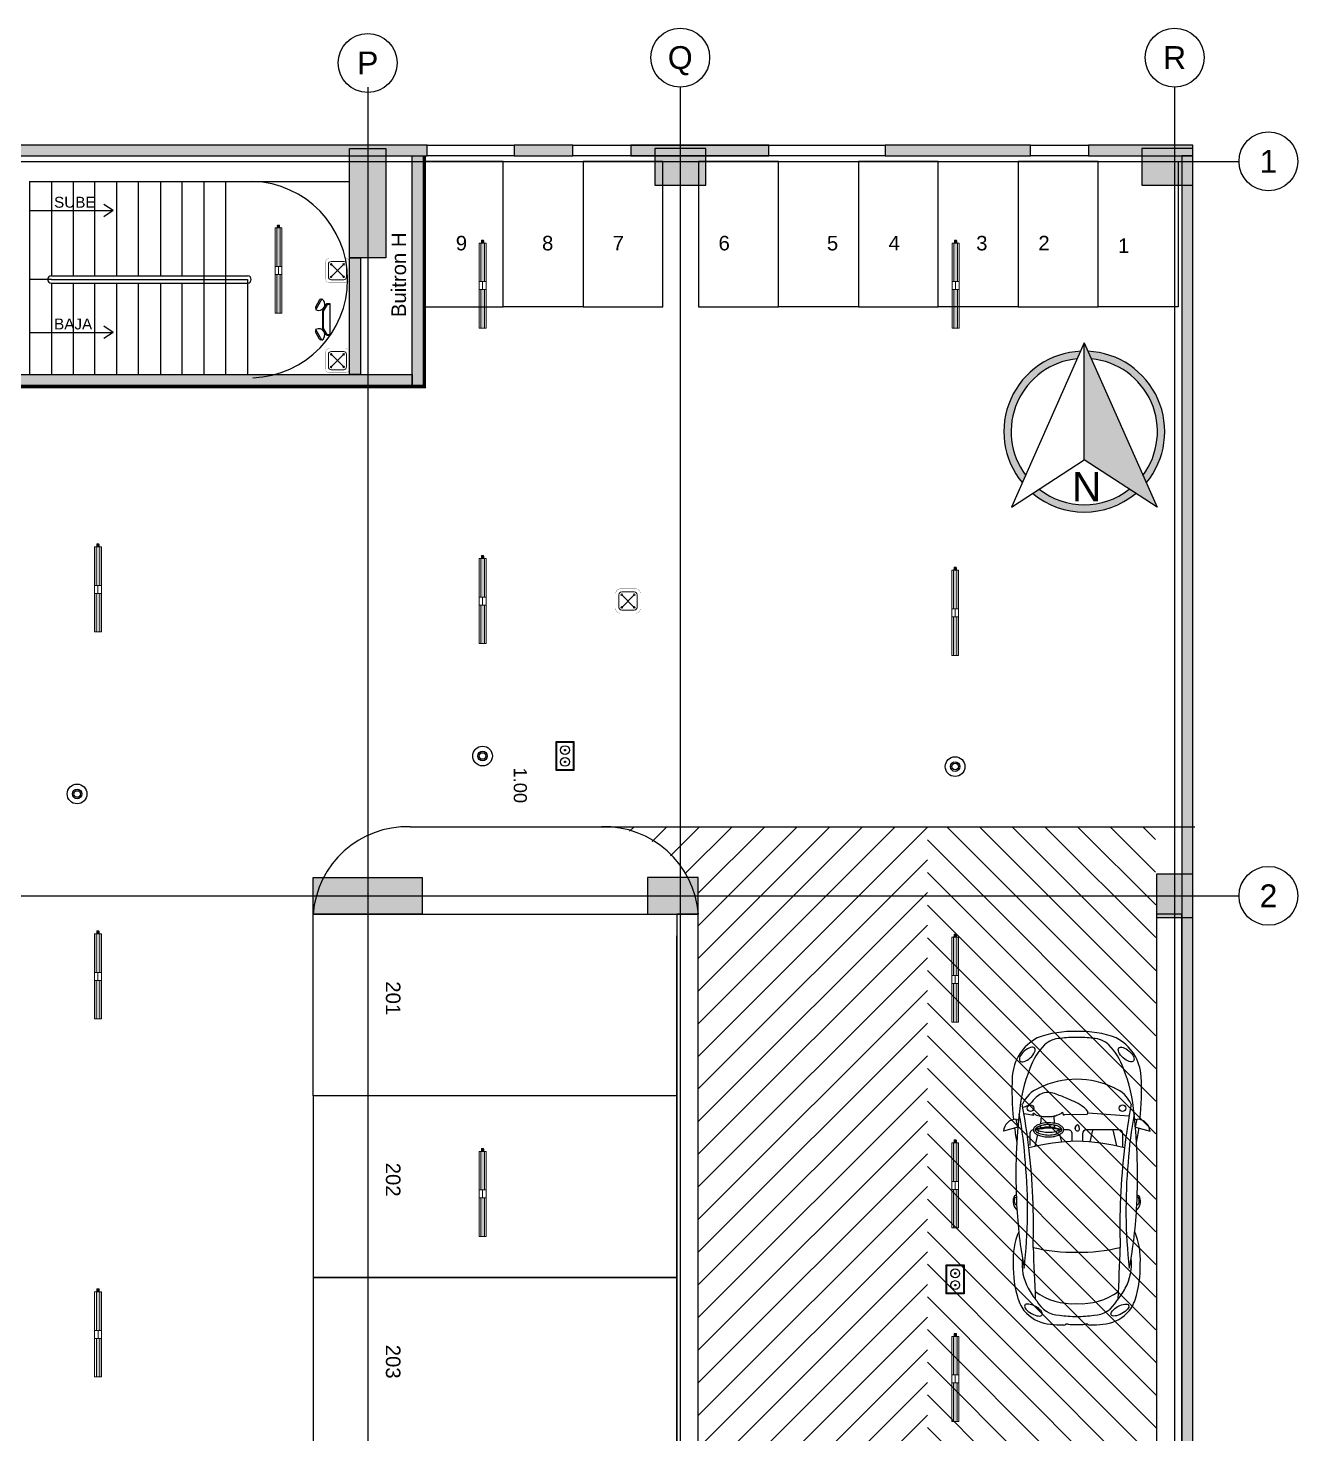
# Model space of a CAD drawing. Header units: metres. Extents: x 86 to 375, y -25 to 177.
# Drawn here: x 162.56 to 180.03, y 70.41 to 89.74 of the extents above; entities that cross this region are included whole.
import ezdxf
from ezdxf.enums import TextEntityAlignment as Align

# ---------------------------------------------------------------- set-up
doc = ezdxf.new("R2010")
doc.units = ezdxf.units.M
doc.linetypes.add('LÍNEAS_OCULTASX2', pattern=[0.75, 0.5, -0.25])
for name, color, linetype in [('-CN-GYD-ILUMINACION-EM', 1, 'Continuous'), ('-CN-GYD-TEXTOS', 7, 'Continuous'), ('@F1', 251, 'Continuous'), ('A_CIRCULO DE EJES', 252, 'Continuous'), ('AREA PARQUEO', 253, 'Continuous'), ('DIM', 250, 'Continuous'), ('GG_EMERGENCIA 03', 1, 'Continuous'), ('GG_PISO 2', 8, 'Continuous'), ('GG_PISO 3', 8, 'Continuous'), ('LUMINARIA DE EMERGENCIA', 5, 'Continuous'), ('NORTE', 7, 'Continuous'), ('suiches', 3, 'Continuous')]:
    doc.layers.add(name, color=color, linetype=linetype)
for name, color, linetype, lineweight in [('-CN-GYD-ILUMINACIÓN', 3, 'Continuous', 20), ('-CN-GYD-TUBERÍA TOMACORRIENTE PVC', 86, 'Continuous', 18), ('Piso', 253, 'Continuous', 30), ('Textos 1', 7, 'Continuous', 25)]:
    doc.layers.add(name, color=color, linetype=linetype, lineweight=lineweight)
doc.layers.add('-CN-GYD-VENTANA GRAFICA', color=7, linetype='Continuous', lineweight=5, true_color=0xa953a0)
doc.styles.add('A_TEXT1', font='arial.ttf')
doc.styles.add('GYD', font='arial.ttf', dxfattribs={"height": 2.5})
doc.styles.get("Standard").update_dxf_attribs({"font": 'arial.ttf'})
pattern_1 = [(270, (73.633, -1.35), (10.40324, -6.00631), [1.50158, -10.51105]), (360, (73.6335, -2.101), (10.40324, 6.00631), [0.75079, -20.05569]), (360, (73.6335, -2.289), (10.40324, 6.00631), [0.60063, -20.20584]), (360, (73.6335, -1.9134), (10.40324, 6.00631), [0.60063, -20.20584]), (330, (73.633, -2.477), (10.40324, 6.00631), [0.4805, -11.53212]), (30, (73.633, -1.726), (4e-09, 12.01262), [0.4805, -11.53212])]
pattern_2 = [(135, (0.0614115, 0.1), (-0.00112253, -0.00112253), [])]

# ---------------------------------------------------------------- blocks, each defined once
blk = doc.blocks.new('GG_HERMETICA')
h = blk.add_hatch()
h.set_pattern_fill('SWAMP', color=252, scale=0.472938, angle=270)
h.set_pattern_definition(pattern_1)
h.paths.add_polyline_path([(-20, -30), (-20, 17), (-550, 17), (-550, -30)])
h = blk.add_hatch()
h.set_pattern_fill('SWAMP', color=252, scale=0.472938, angle=270)
h.set_pattern_definition(pattern_1)
h.paths.add_polyline_path([(620, -30), (620, 17), (90, 17), (90, -30)])
at = {"layer": '-CN-GYD-ILUMINACIÓN', "color": 1, "extrusion": (0, 0, -1)}
for p, q in [((-550, -53), (-550, 40)), ((-550, 40), (-525, 40)), ((-525, 40), (-20, 40)), ((90, 40), (620, 40)), ((620, 40), (620, -53)), ((-20, -53), (-550, -53)), ((594, -53), (90, -53)), ((620, -53), (594, -53))]:
    blk.add_line(p, q, dxfattribs=at)
at = {"layer": '-CN-GYD-ILUMINACIÓN', "color": 1}
for p, q in [((90, 40), (-20, 40)), ((-20, 40), (-20, -53)), ((90, -53), (90, 40)), ((622, 6), (620, 6)), ((620, 6), (620, -6)), ((622, 10), (623, 11)), ((622, 8), (622, 10)), ((622, 7), (622, 8)), ((622, 5), (622, 7)), ((622, -6), (622, 6)), ((623, 4), (622, 5)), ((622, -3), (623, 1)), ((623, 11), (623, 11)), ((623, 11), (630, 11)), ((623, 1), (623, 4)), ((623, 1), (623, 1)), ((630, 11), (630, 6)), ((630, 6), (631, 6)), ((631, 6), (631, 9)), ((631, 9), (639, 9)), ((639, 9), (639, 6)), ((639, 6), (640, 6)), ((640, 10), (650, 10)), ((640, 6), (640, 10)), ((650, 10), (652, 8)), ((652, 8), (656, 8)), ((656, 8), (658, 8)), ((658, 8), (661, 5)), ((661, 5), (661, -6)), ((-20, -6), (90, -6)), ((620, -19), (620, -6)), ((622, -19), (620, -19)), ((622, -6), (622, -3)), ((622, -6), (622, -9)), ((622, -6), (622, -19)), ((622, -9), (623, -13)), ((623, -17), (622, -18)), ((622, -18), (622, -19)), ((622, -19), (622, -21)), ((622, -21), (622, -22)), ((622, -22), (623, -24)), ((623, -13), (623, -14)), ((623, -14), (623, -17)), ((623, -24), (623, -24)), ((623, -24), (630, -24)), ((630, -24), (630, -19)), ((630, -19), (631, -19)), ((631, -19), (631, -22)), ((631, -22), (639, -22)), ((639, -22), (639, -19)), ((639, -19), (640, -19)), ((640, -19), (640, -22)), ((640, -22), (650, -22)), ((650, -22), (652, -20)), ((652, -20), (656, -20)), ((656, -20), (658, -20)), ((658, -20), (661, -17)), ((661, -17), (661, -6))]:
    blk.add_line(p, q, dxfattribs=at)
for points in [[(623, 4), (630, 4)], [(623, 1), (630, 1)], [(629, 11), (629, 4), (629, 1), (629, -6)], [(630, 6), (630, -6)], [(631, 6), (631, -6)], [(639, 2), (631, 2)], [(639, 6), (639, -6)], [(640, 6), (640, -6)], [(640, 1), (650, 1), (650, 3), (640, 3)], [(650, 3), (652, 5)], [(650, 1), (652, -3)], [(652, 8), (652, -6)], [(-20, -53), (90, -53)], [(623, -14), (630, -14)], [(623, -17), (630, -17)], [(629, -24), (629, -17), (629, -14), (629, -6)], [(630, -19), (630, -6)], [(631, -19), (631, -6)], [(639, -15), (631, -15)], [(639, -19), (639, -6)], [(640, -19), (640, -6)], [(640, -14), (650, -14), (650, -15), (640, -15)], [(650, -14), (652, -10)], [(650, -15), (652, -17)], [(652, -20), (652, -6)]]:
    blk.add_lwpolyline(points, dxfattribs=at)
at = {"color": 1}
for points in [[(-20, 17), (-20, -30), (-550, -30), (-550, 17)], [(620, 17), (620, -30), (90, -30), (90, 17)]]:
    blk.add_lwpolyline(points, close=True, dxfattribs=at)
blk = doc.blocks.new('O6C20-MDW')
at = {"layer": 'suiches'}
for radius in [129, 62.1, 43.1]:
    blk.add_circle((63166, 32657), radius, dxfattribs=at)
blk = doc.blocks.new('A_B_Eje')
at = {"layer": 'A_CIRCULO DE EJES', "ltscale": 1.5}
blk.add_circle((0, 0), 0.0045, dxfattribs=at)
at = {"layer": 'A_CIRCULO DE EJES', "ltscale": 1.5, "style": 'A_TEXT1'}
blk.add_attdef('EJE', text='', height=0.0035, dxfattribs=at).set_placement((0, 0), align=Align.MIDDLE_CENTER)
blk = doc.blocks.new('A$Cf847e5f9')
at = {"true_color": 0x636466}
h = blk.add_hatch(color=251, dxfattribs=at)
h.dxf.hatch_style = 1
h.paths.add_polyline_path([(7.58, 4.1), (17.59, -2.41), (7.58, 20.19)])
h = blk.add_hatch(color=256)
h.dxf.hatch_style = 1
h.paths.add_polyline_path([(-0.94, 0.95), (-0.48, 1.98, -0.58483), (6.62, 18.02), (7.08, 19.06, 0.618991)])
h.paths.add_polyline_path([(15.65, 1.98), (16.1, 0.95, 0.618991), (8.08, 19.06), (8.54, 18.02, -0.58483)])
h = blk.add_hatch(color=256)
h.dxf.hatch_style = 1
h.paths.add_polyline_path([(1.39, 0.07), (0.5, -0.5, 0.361596), (14.66, -0.5), (13.78, 0.07, -0.344197)])
for points in [[(-2.43, -2.41), (7.58, 4.1)], [(17.59, -2.41), (7.58, 4.1)]]:
    blk.add_lwpolyline(points)
at = {"layer": 'NORTE'}
for q in [(-2.43, -2.41), (17.59, -2.41)]:
    blk.add_line((7.58, 20.19), q, dxfattribs=at)
blk.add_lwpolyline([(7.58, 4.1), (7.58, 20.19)], dxfattribs=at)
for radius, start, end in [(11.06, 92.5879, 219.6164), (10.06, 95.4614, 216.7429), (11.06, 320.3836, 87.4121), (10.06, 323.2571, 84.5386), (10.06, 232.0134, 307.9866), (11.06, 230.2404, 309.7596)]:
    blk.add_arc((7.58, 8), radius, start, end, dxfattribs=at)
at = {"layer": 'NORTE', "insert": (5.88, 2.43), "char_height": 4, "attachment_point": 1}
blk.add_mtext_dynamic_manual_height_columns('N', width=1.3231, gutter_width=12.5, heights=[0], dxfattribs=at)
blk = doc.blocks.new('Caja de paso')
at = {"layer": '-CN-GYD-TUBERÍA TOMACORRIENTE PVC', "const_width": 0.00173}
blk.add_lwpolyline([(-0.111, 0.067), (-0.111, -0.067, 0.414214), (-0.067, -0.111), (0.067, -0.111, 0.414214), (0.111, -0.067), (0.111, 0.067, 0.414214), (0.067, 0.111), (-0.067, 0.111, 0.414214)], format="xyb", close=True, dxfattribs=at)
at = {"layer": '-CN-GYD-TUBERÍA TOMACORRIENTE PVC'}
blk.add_lwpolyline([(-0.057, -0.082), (0.057, -0.082, 0.414214), (0.082, -0.057), (0.082, 0.057, 0.414214), (0.057, 0.082), (-0.057, 0.082, 0.414214), (-0.082, 0.057), (-0.082, -0.057, 0.414214)], format="xyb", close=True, dxfattribs=at)
at = {"layer": '-CN-GYD-TUBERÍA TOMACORRIENTE PVC', "linetype": 'LÍNEAS_OCULTASX2'}
for points in [[(-0.057, 0.057), (0.057, -0.057)], [(0.057, 0.057), (-0.057, -0.057)]]:
    blk.add_lwpolyline(points, dxfattribs=at)
at = {"layer": '-CN-GYD-TUBERÍA TOMACORRIENTE PVC'}
for centre in [(-0.057, 0.057), (0.057, 0.057), (-0.057, -0.057), (0.057, -0.057)]:
    blk.add_circle(centre, 0.00665, dxfattribs=at)
blk = doc.blocks.new('A$Cc7fbbbd8')
at = {"layer": 'GG_EMERGENCIA 03', "ltscale": 0.3}
h = blk.add_hatch(dxfattribs=at)
h.set_pattern_fill('ANSI31', color=256, scale=0.0005, angle=90)
h.set_pattern_definition(pattern_2)
edge = h.paths.add_edge_path()
edge.add_arc((0.0614, 0.1404), 0.00475, 0, 360)
h = blk.add_hatch(dxfattribs=at)
h.set_pattern_fill('ANSI31', color=256, scale=0.0005, angle=90)
h.set_pattern_definition(pattern_2)
edge = h.paths.add_edge_path()
edge.add_arc((0.0614, 0.0596), 0.00475, 0, 360)
for points in [[(0, 0), (0, 0.2), (0.1228, 0.2), (0.1228, 0)], [(0.005, 0.005), (0.005, 0.195), (0.1178, 0.195), (0.1178, 0.005)]]:
    blk.add_lwpolyline(points, close=True, dxfattribs=at)
for centre, radius in [((0.0614, 0.1404), 0.0305), ((0.0614, 0.1404), 0.00475), ((0.0614, 0.0596), 0.0305), ((0.0614, 0.0596), 0.00475)]:
    blk.add_circle(centre, radius, dxfattribs=at)
blk = doc.blocks.new('*U73')
at = {"layer": '-CN-GYD-ILUMINACION-EM', "ltscale": 0.3}
for p, q in [((-145, 270), (-200, 170)), ((-114, 285), (-197, 136)), ((-119, 277), (-119, 277)), ((-193, 144), (-193, 144)), ((-145, -270), (-200, -170)), ((-114, -285), (-197, -136)), ((-193, -144), (-193, -144)), ((-119, -277), (-119, -277))]:
    blk.add_line(p, q, dxfattribs=at)
at = {"layer": '-CN-GYD-ILUMINACION-EM'}
for p, q in [((0, 217), (-46, 217)), ((0, 207), (-40, 207)), ((0, -217), (0, 217)), ((-104, 116), (-104, -116)), ((-94, 114), (-94, -114)), ((-46, -217), (0, -217)), ((-40, -207), (0, -207))]:
    blk.add_line(p, q, dxfattribs=at)
for points in [[(-46, 217), (-104, 116)], [(-40, 207), (-94, 114)], [(-56, 199), (-70, 208)], [(-96, 130), (-110, 138)], [(-96, -130), (-110, -138)], [(-46, -217), (-104, -116)], [(-40, -207), (-94, -114)], [(-56, -199), (-70, -208)]]:
    blk.add_lwpolyline(points, dxfattribs=at)
at = {"layer": '-CN-GYD-ILUMINACION-EM', "ltscale": 0.3}
for centre, radius, start, end in [((-156, 211), 85.5, 240.9715, 60.9715), ((-128, 260), 19.1, 60.9715, 150.9715), ((-183, 161), 19.1, 150.9715, 240.9715), ((-183, -161), 19.1, 119.0285, 209.0285), ((-156, -211), 85.5, 299.0285, 119.0285), ((-128, -260), 19.1, 209.0285, 299.0285)]:
    blk.add_arc(centre, radius, start, end, dxfattribs=at)
at = {"layer": '-CN-GYD-TEXTOS', "style": 'GYD'}
blk.add_attdef('5', (-68, -406), '', height=125, rotation=90, dxfattribs=at)

msp = doc.modelspace()

# ---------------------------------------------------------------- hatches: boundary and pattern name
at = {"layer": 'GG_PISO 2', "ltscale": 0.03}
h = msp.add_hatch(color=256, dxfattribs=at)
h.dxf.hatch_style = 1
h.paths.add_polyline_path([(168.52, 42.282), (167.587, 42.282), (167.587, 42.132), (168.52, 42.132)])
h.paths.add_polyline_path([(169.582, 44.982), (169.582, 41.544), (169.732, 41.544), (169.733, 44.982)])
h.paths.add_polyline_path([(169.52, 42.282), (169.582, 42.282), (169.582, 42.132), (169.52, 42.132)])
h.paths.add_polyline_path([(166.087, 42.282), (161.536, 42.282), (161.536, 42.132), (166.087, 42.132)])
h.paths.add_polyline_path([(164.386, 42.096), (164.386, 42.132), (164.236, 42.132), (164.236, 42.096)])
h.paths.add_polyline_path([(164.387, 39.769), (164.237, 39.769), (164.236, 41.094), (164.386, 41.094)])
h.paths.add_polyline_path([(164.236, 40.121), (164.236, 40.271), (163.603, 40.272), (163.603, 40.122)])
h.paths.add_polyline_path([(162.149, 40.121), (162.149, 40.271), (162.803, 40.272), (162.803, 40.122)])
h.paths.add_polyline_path([(160.785, 40.122), (160.785, 40.272), (161.349, 40.272), (161.349, 40.122)])
h.paths.add_polyline_path([(161.088, 39.769), (160.938, 39.769), (160.938, 40.122), (161.088, 40.122)])
h.paths.add_polyline_path([(162.737, 39.769), (162.587, 39.769), (162.587, 40.121), (162.737, 40.121)])
h.paths.add_polyline_path([(157.293, 40.171), (157.293, 40.321), (159.485, 40.321), (159.485, 40.171)])
h.paths.add_polyline_path([(157.144, 39.109), (157.142, 42.282), (157.292, 42.281), (157.292, 42.131), (157.293, 42.131), (157.294, 39.109)])
h.paths.add_polyline_path([(158.045, 39.769), (157.895, 39.769), (158.045, 39.769)])
h.paths.add_polyline_path([(157.146, 44.983), (157.141, 43.182), (157.291, 43.182), (157.296, 44.983)])
h.paths.add_polyline_path([(161.686, 42.282), (161.536, 42.282), (161.536, 43.284), (159.633, 43.284), (159.635, 42.282), (159.485, 42.282), (159.483, 43.433), (160.435, 43.433), (160.435, 44.982), (160.585, 44.982), (160.585, 43.433), (161.536, 43.433), (161.536, 44.982), (161.686, 44.982)])
h.paths.add_polyline_path([(162.486, 42.282), (162.636, 42.282), (162.636, 42.282)])
h.paths.add_polyline_path([(157.146, 44.982), (174.735, 44.982), (174.735, 45.132), (157.146, 45.132)])
h.paths.add_polyline_path([(178.43, 44.982), (176.533, 44.982), (176.533, 45.132), (178.43, 45.132)])
h.paths.add_polyline_path([(178.58, 87.982), (178.43, 87.982), (178.43, 37.199), (176.841, 37.199), (176.841, 39.212), (177.431, 39.213), (177.431, 39.363), (176.69, 39.363), (176.691, 35.599), (177.493, 35.599), (177.493, 35.749), (176.841, 35.749), (176.841, 37.049), (178.43, 37.049), (178.43, 34.257), (178.58, 34.257)])
h.paths.add_polyline_path([(157.946, 36.217), (157.972, 36.067), (157.294, 36.067), (157.294, 33.847), (157.144, 33.847), (157.144, 36.217)])
h.paths.add_polyline_path([(160.482, 36.217), (160.511, 36.067), (158.948, 36.067), (158.976, 36.217)])
h.paths.add_polyline_path([(162.7, 36.217), (162.728, 36.067), (161.485, 36.067), (161.513, 36.217)])
h.paths.add_polyline_path([(162.037, 33.847), (162.187, 33.847), (162.187, 33.873), (162.187, 36.067), (162.037, 36.067), (162.037, 33.873)])
h.paths.add_polyline_path([(163.739, 36.217), (163.713, 36.067), (164.336, 36.067), (164.336, 33.847), (164.487, 33.847), (164.487, 36.217)])
h.paths.add_polyline_path([(157.144, 33.697), (164.487, 33.697), (164.487, 33.847), (157.144, 33.847)])
h.paths.add_polyline_path([(138.525, 87.983), (138.525, 88.133), (133.699, 88.132), (133.699, 87.982)])
h.paths.add_polyline_path([(167.995, 84.827), (167.845, 84.827), (167.845, 87.982), (167.995, 87.982)])
h.paths.add_polyline_path([(167.133, 84.977), (166.983, 84.977), (166.983, 86.582), (167.133, 86.582)])
h.paths.add_polyline_path([(159.485, 84.827), (159.485, 84.977), (167.845, 84.977), (167.845, 84.827)])
h.paths.add_polyline_path([(166.983, 87.632), (166.983, 87.782)])
h.paths.add_polyline_path([(159.635, 85.974), (159.485, 85.974), (159.485, 86.582), (159.635, 86.582)])
h.paths.add_polyline_path([(159.635, 85.974), (159.485, 85.974), (159.485, 86.582), (159.635, 86.582)], flags=16)
h.paths.add_polyline_path([(159.635, 85.974), (159.485, 85.974), (159.485, 86.582), (159.635, 86.582)], flags=17)
h.paths.add_polyline_path([(164.236, 39.769), (164.237, 39.109), (162.737, 39.109), (162.737, 39.769), (162.587, 39.769), (162.587, 39.109), (161.088, 39.109), (161.088, 39.769), (160.938, 39.769), (160.938, 39.109), (157.144, 39.109), (157.144, 38.959), (164.387, 38.959), (164.387, 39.769)])
at = {"layer": 'GG_PISO 2'}
h = msp.add_hatch(color=256, dxfattribs=at)
h.paths.add_polyline_path([(136.284, 87.582), (136.284, 88.082), (135.585, 88.082), (135.585, 87.582)])
h.paths.add_polyline_path([(178.581, 87.582), (178.581, 88.082), (177.88, 88.082), (177.88, 87.582)])
h.paths.add_polyline_path([(171.882, 87.582), (171.882, 88.082), (171.182, 88.082), (171.182, 87.582)])
h.paths.add_polyline_path([(151.485, 86.582), (150.985, 86.582), (150.985, 88.082), (151.485, 88.082)])
h.paths.add_polyline_path([(143.985, 86.582), (143.485, 86.582), (143.485, 88.082), (143.985, 88.082)])
h.paths.add_polyline_path([(167.483, 86.582), (166.983, 86.582), (166.983, 88.082), (167.483, 88.082)])
h.paths.add_polyline_path([(159.985, 86.582), (159.485, 86.582), (159.485, 88.082), (159.985, 88.082)])
h.paths.add_polyline_path([(136.084, 77.507), (136.084, 78.107), (135.584, 78.107), (135.585, 77.507)])
h.paths.add_polyline_path([(178.581, 77.507), (178.581, 78.107), (178.081, 78.107), (178.081, 77.507)])
h.paths.add_polyline_path([(171.78, 77.557), (171.78, 78.057), (171.081, 78.057), (171.081, 77.557)])
h.paths.add_polyline_path([(167.983, 78.057), (167.983, 77.557), (166.483, 77.557), (166.483, 78.057)])
h.paths.add_polyline_path([(151.985, 78.057), (151.985, 77.557), (150.485, 77.557), (150.485, 78.057)])
h.paths.add_polyline_path([(158.985, 78.057), (158.985, 77.557), (160.485, 77.557), (160.485, 78.057)])
h.paths.add_polyline_path([(142.985, 78.057), (142.985, 77.557), (144.485, 77.557), (144.485, 78.057)])
h.paths.add_polyline_path([(136.084, 69.507), (136.084, 70.107), (135.585, 70.107), (135.585, 69.507)])
h.paths.add_polyline_path([(178.581, 69.507), (178.581, 70.107), (178.081, 70.107), (178.081, 69.507)])
h.paths.add_polyline_path([(171.78, 69.557), (171.78, 70.057), (171.181, 70.057), (171.181, 69.557)])
h.paths.add_polyline_path([(167.983, 70.057), (167.983, 69.557), (166.483, 69.557), (166.483, 70.057)])
h.paths.add_polyline_path([(151.985, 70.057), (151.985, 69.557), (150.485, 69.557), (150.485, 70.057)])
h.paths.add_polyline_path([(158.985, 70.057), (158.985, 69.557), (160.485, 69.557), (160.485, 70.057)])
h.paths.add_polyline_path([(142.985, 70.057), (142.985, 69.557), (144.485, 69.557), (144.485, 70.057)])
h.paths.add_polyline_path([(136.087, 59.407), (136.084, 60.007), (135.585, 60.007), (135.588, 59.407)])
h.paths.add_polyline_path([(178.58, 59.407), (178.581, 60.007), (178.081, 60.007), (178.08, 59.407)])
h.paths.add_polyline_path([(171.78, 59.457), (171.78, 59.957), (171.181, 59.957), (171.181, 59.457)])
h.paths.add_polyline_path([(167.983, 59.957), (167.983, 59.457), (166.483, 59.457), (166.483, 59.957)])
h.paths.add_polyline_path([(151.985, 59.957), (151.985, 59.457), (150.485, 59.457), (150.485, 59.957)])
h.paths.add_polyline_path([(158.985, 59.957), (158.985, 59.457), (160.485, 59.457), (160.485, 59.957)])
h.paths.add_polyline_path([(142.985, 59.957), (142.985, 59.457), (144.485, 59.457), (144.485, 59.957)])
h.paths.add_polyline_path([(178.581, 51.412), (178.581, 52.007), (178.08, 52.007), (178.081, 51.412)])
h.paths.add_polyline_path([(171.881, 51.457), (171.881, 51.957), (171.182, 51.957), (171.182, 51.457)])
h.paths.add_polyline_path([(136.284, 51.457), (136.284, 51.957), (135.585, 51.957), (135.585, 51.457)])
h.paths.add_polyline_path([(167.983, 51.957), (167.983, 51.457), (166.483, 51.457), (166.483, 51.957)])
h.paths.add_polyline_path([(151.985, 51.957), (151.985, 51.457), (150.485, 51.457), (150.485, 51.957)])
h.paths.add_polyline_path([(158.985, 51.957), (158.985, 51.457), (160.485, 51.457), (160.485, 51.957)])
h.paths.add_polyline_path([(142.985, 51.957), (142.985, 51.457), (144.485, 51.457), (144.485, 51.957)])
h.paths.add_polyline_path([(178.577, 41.732), (178.581, 42.332), (178.081, 42.332), (178.076, 41.732)])
h.paths.add_polyline_path([(171.881, 41.782), (171.881, 42.282), (171.182, 42.282), (171.182, 41.782)])
h.paths.add_polyline_path([(159.985, 40.171), (159.985, 42.282), (159.485, 42.282), (159.485, 40.171)])
h.paths.add_polyline_path([(136.284, 41.782), (136.284, 42.282), (135.585, 42.282), (135.585, 41.782)])
h.paths.add_polyline_path([(166.087, 42.282), (167.587, 42.282), (167.587, 41.782), (166.087, 41.782)])
h.paths.add_polyline_path([(143.985, 40.782), (143.985, 42.282), (143.485, 42.282), (143.485, 40.782)])
h.paths.add_polyline_path([(151.485, 40.782), (151.485, 42.282), (150.985, 42.282), (150.985, 40.782)])
h.paths.add_polyline_path([(178.581, 33.757), (178.581, 34.257), (177.881, 34.257), (177.881, 33.757)])
h.paths.add_polyline_path([(171.981, 33.757), (171.981, 34.257), (171.281, 34.257), (171.281, 33.757)])
h.paths.add_polyline_path([(136.285, 33.757), (136.285, 34.257), (135.585, 34.257), (135.585, 33.757)])
h.paths.add_polyline_path([(166.983, 33.757), (166.983, 36.157), (167.483, 36.157), (167.483, 33.757)])
h.paths.add_polyline_path([(159.485, 36.157), (159.485, 33.757), (159.985, 33.757), (159.985, 36.157)])
h.paths.add_polyline_path([(150.985, 36.157), (150.985, 33.757), (151.485, 33.757), (151.485, 36.157)])
h.paths.add_polyline_path([(143.985, 36.157), (143.985, 33.757), (143.485, 33.757), (143.485, 36.157)])
at = {"layer": 'GG_PISO 2', "ltscale": 0.03}
h = msp.add_hatch(color=256, dxfattribs=at)
h.dxf.hatch_style = 1
h.paths.add_polyline_path([(178.58, 87.982), (178.58, 88.132)], flags=17)
h.paths.add_polyline_path([(178.58, 87.982), (178.58, 88.132), (177.139, 88.132), (177.147, 87.982), (176.347, 87.982), (176.347, 88.132), (174.348, 88.132), (174.348, 87.982)])
h.paths.add_polyline_path([(172.748, 87.982), (172.748, 88.132), (170.852, 88.132), (170.852, 87.982)])
h.paths.add_polyline_path([(170.052, 87.982), (170.052, 88.132), (169.249, 88.132), (169.249, 87.982)])
h.paths.add_polyline_path([(168.049, 87.983), (168.049, 88.133), (159.002, 88.132), (159.002, 87.982)])
h.paths.add_polyline_path([(158.202, 87.982), (158.202, 88.132), (157.398, 88.132), (157.398, 87.982)])
h.paths.add_polyline_path([(155.798, 87.981), (155.798, 88.131), (153.802, 88.132), (153.802, 87.982)])
h.paths.add_polyline_path([(152.601, 87.982), (152.601, 88.132), (150.603, 88.132), (150.603, 87.982)])
h.paths.add_polyline_path([(149.403, 87.982), (149.403, 88.132), (148.201, 88.132), (148.201, 87.982)])
h.paths.add_polyline_path([(147.401, 87.982), (147.401, 88.132), (146.104, 88.132), (146.104, 87.982)])
h.paths.add_polyline_path([(144.504, 87.982), (144.504, 88.132), (142.52, 88.132), (142.52, 87.982)])
h.paths.add_polyline_path([(141.72, 87.982), (141.72, 88.132), (140.125, 88.132), (140.125, 87.982)])
at = {"layer": 'Piso', "true_color": 0xc7c8ca}
h = msp.add_hatch(dxfattribs=at)
h.set_pattern_fill('ANSI31', color=9, scale=0.1, angle=-41.916, style=0)
h.set_pattern_definition([(45, (173.63116, 55.89844), (-0.2245064, 0.2245064), [])])
h.paths.add_polyline_path([(174.93, 78.757), (174.93, 51.457), (171.78, 51.457), (171.78, 77.407), (171.78, 78.057), (171.637, 78.057), (171.317, 78.456), (170.927, 78.68), (170.483, 78.758)])
h = msp.add_hatch(dxfattribs=at)
h.set_pattern_fill('ANSI31', color=9, scale=0.1, angle=-41.916, style=0)
h.set_pattern_definition([(135, (176.9535, 55.89844), (0.2245064, 0.2245064), [])])
h.paths.add_polyline_path([(174.93, 78.757), (174.93, 51.457), (178.09, 51.457), (178.07, 78.757)])

# ---------------------------------------------------------------- linework, layer by layer
at = {"layer": '@F1'}
for p, q in [((177.705, 74.779), (177.139, 74.819)), ((176.487, 74.615), (176.49, 74.648)), ((176.492, 74.674), (176.501, 74.779)), ((176.679, 74.68), (176.675, 74.778)), ((176.682, 74.621), (176.68, 74.654)), ((177.125, 74.802), (176.817, 74.795))]:
    msp.add_line(p, q, dxfattribs=at)
at = {"layer": '@F1', "linetype": 'Continuous'}
for p, q in [((176.177, 74.625), (175.977, 74.569)), ((176.177, 74.625), (176.152, 74.738)), ((176.155, 74.722), (176.187, 74.737)), ((176.395, 74.788), (176.26, 74.81)), ((176.67, 74.623), (176.777, 74.6)), ((176.964, 74.604), (176.97, 74.634)), ((177.025, 74.604), (177.018, 74.634)), ((177.814, 74.722), (177.782, 74.737)), ((177.793, 74.625), (177.818, 74.738)), ((177.793, 74.625), (177.993, 74.569)), ((176.443, 74.523), (176.409, 74.361)), ((176.499, 74.617), (176.414, 74.6)), ((176.5, 74.605), (176.415, 74.588)), ((176.455, 74.579), (176.448, 74.549)), ((176.671, 74.612), (176.778, 74.588)), ((176.736, 74.588), (176.744, 74.555)), ((176.75, 74.528), (176.774, 74.42)), ((177.062, 74.535), (177.062, 74.431)), ((177.566, 74.588), (177.116, 74.588)), ((177.201, 74.586), (177.167, 74.423)), ((177.481, 74.588), (177.53, 74.367)), ((177.62, 74.346), (177.62, 74.535))]:
    msp.add_line(p, q, dxfattribs=at)
for points in [[(176.392, 74.588, 0.414214), (176.339, 74.535), (176.339, 74.376)], [(176.923, 74.431), (176.923, 74.535, 0.414214), (176.87, 74.588), (176.804, 74.588)]]:
    msp.add_lwpolyline(points, format="xyb", dxfattribs=at)
for points in [[(176.438, 74.588), (176.415, 74.588)], [(176.778, 74.588), (176.736, 74.588)]]:
    msp.add_lwpolyline(points, dxfattribs=at)
for centre, radius, start, end in [((176.738, 75.286), 0.64, 117.4706, 176.8958), ((176.941, 74.532), 1.412, 88.203, 110.657), ((176.781, 75.485), 0.363, 93.5765, 131.0654), ((176.944, 74.385), 1.474, 88.4023, 97.2064), ((177.029, 74.532), 1.412, 69.343, 91.797), ((177.026, 74.385), 1.474, 82.7936, 91.5977), ((177.188, 75.485), 0.363, 48.9346, 86.4235), ((177.232, 75.286), 0.64, 3.1042, 62.5294), ((177.136, 75.166), 0.838, 135.0395, 161.5127), ((176.833, 75.166), 0.838, 18.4873, 44.9605), ((178.233, 74.659), 2.044, 157.7656, 175.955), ((175.736, 74.659), 2.044, 4.045, 22.2344), ((180.037, 75.139), 3.943, 177.3617, 185.9207), ((176.984, 74.104), 1.18, 89.966, 116.1842), ((176.986, 74.104), 1.18, 63.8158, 90.034), ((173.933, 75.139), 3.943, 354.0793, 2.6383), ((176.624, 74.772), 0.422, 112.2685, 156.4568), ((177.346, 74.772), 0.422, 23.5432, 67.7315), ((166.68, 73.181), 9.717, 6.8538, 10.432), ((187.29, 73.181), 9.717, 169.568, 173.1462), ((176.16, 74.554), 0.184, 92.5895, 175.1642), ((183.779, 73.964), 7.631, 173.6862, 183.0174), ((171.497, 73.868), 4.789, 3.2586, 11.2572), ((176.994, 74.634), 0.0241, 0, 180), ((182.473, 73.868), 4.789, 168.7428, 176.7414), ((170.19, 73.964), 7.631, 356.9826, 6.3138), ((177.809, 74.554), 0.184, 4.8358, 87.4105), ((180.037, 75.139), 3.943, 187.6796, 190.5813), ((177.071, 71.454), 2.981, 91.6629, 104.4466), ((176.994, 74.604), 0.0301, 157.3801, 22.6199), ((176.898, 71.454), 2.981, 75.5534, 88.3371), ((177.116, 74.535), 0.0536, 90, 180), ((177.566, 74.535), 0.0536, 0, 90), ((173.933, 75.139), 3.943, 349.4187, 352.3204), ((167.284, 73.274), 9.106, 358.1085, 6.7269), ((186.685, 73.274), 9.106, 173.2731, 181.8915), ((169.068, 73.495), 7.24, 353.6037, 5.1155), ((184.902, 73.495), 7.24, 174.8845, 186.3963), ((176.274, 73.605), 0.165, 160.422, 227.6815), ((176.152, 73.656), 0.0341, 88.953, 172.653), ((176.268, 73.616), 0.142, 164.075, 182.8953), ((176.143, 73.65), 0.0123, 25.4097, 159.5872), ((177.696, 73.605), 0.165, 312.3185, 19.578), ((177.817, 73.656), 0.0341, 7.347, 91.047), ((177.828, 73.652), 0.0109, 15.925, 159.0437), ((177.701, 73.616), 0.142, 357.1047, 15.925), ((176.197, 73.604), 0.071, 176.3517, 206.7819), ((176.152, 73.581), 0.0205, 207.3553, 288.6953), ((182.285, 73.847), 6.133, 182.6645, 190.8935), ((171.685, 73.847), 6.133, 349.1065, 357.3355), ((177.818, 73.581), 0.0205, 251.3047, 332.6447), ((177.773, 73.604), 0.071, 333.2181, 3.6483), ((177.023, 72.819), 0.913, 156.1695, 184.4524), ((176.947, 72.819), 0.913, 355.5476, 23.8305), ((176.909, 75.006), 2.099, 255.5498, 272.063), ((241.788, 75.337), 65.445, 182.06958, 182.69392), ((177.06, 75.006), 2.099, 267.937, 284.4502), ((112.182, 75.337), 65.445, 357.30608, 357.93042), ((177.599, 72.703), 1.488, 178.2419, 197.6667), ((176.922, 72.74), 0.689, 173.0468, 208.6215), ((177.048, 72.74), 0.689, 331.3785, 6.9532), ((176.37, 72.703), 1.488, 342.3333, 1.7581), ((177.274, 72.932), 1.09, 208.6215, 219.6583), ((176.938, 73.107), 0.909, 234.5605, 272.9807), ((177.032, 73.107), 0.909, 267.0193, 305.4395), ((176.696, 72.932), 1.09, 320.3417, 331.3785), ((176.615, 72.389), 0.454, 197.6667, 225.3654), ((176.769, 72.419), 0.381, 208.5377, 266.7022), ((177.2, 72.419), 0.381, 273.2978, 331.4623), ((177.355, 72.389), 0.454, 314.6346, 342.3333), ((176.658, 72.426), 0.51, 224.8156, 266.2091), ((176.803, 73.435), 1.529, 263.2716, 269.9906), ((178.044, 87.079), 15.096, 265.0732, 265.9774), ((176.786, 72.005), 0.101, 279.8044, 298.967), ((176.842, 71.41), 0.507, 87.37, 90.8403), ((176.957, 72.812), 0.9, 264.1186, 271.7543), ((175.926, 87.079), 15.096, 274.0226, 274.9268), ((177.012, 72.812), 0.9, 268.2457, 275.8814), ((177.128, 71.41), 0.507, 89.1597, 92.63), ((177.184, 72.005), 0.101, 241.033, 260.1956), ((177.167, 73.435), 1.529, 270.0094, 276.7284), ((177.312, 72.426), 0.51, 273.7909, 315.1844)]:
    msp.add_arc(centre, radius, start, end, dxfattribs=at)
at = {"layer": '@F1', "linetype": 'Continuous', "extrusion": (0, 0, -1)}
for centre, major_axis, ratio in [((176.305, 75.626), (0.101, 0.089), 0.463754), ((176.39, 72.111), (-0.12, 0.066), 0.405921)]:
    msp.add_ellipse(centre, major_axis=major_axis, ratio=ratio, dxfattribs=at)
at = {"layer": '@F1', "linetype": 'Continuous'}
for centre, major_axis, ratio in [((177.665, 75.626), (-0.101, 0.089), 0.463754), ((177.579, 72.111), (0.12, 0.066), 0.405921)]:
    msp.add_ellipse(centre, major_axis=major_axis, ratio=ratio, dxfattribs=at)
at = {"layer": '@F1'}
for centre in [(176.35, 74.888), (177.614, 74.888)]:
    msp.add_ellipse(centre, major_axis=(0.0461, 0), ratio=0.983266, start_param=4.712389, end_param=10.995574, dxfattribs=at)
for points, knots in [([(177.125, 74.802), (177.132, 74.805), (177.149, 74.827), (177.112, 74.874), (177.066, 74.913), (176.987, 74.959), (176.876, 75.012), (176.751, 75.061), (176.636, 75.105), (176.54, 75.106), (176.46, 75.066), (176.399, 75.015), (176.361, 74.959), (176.321, 74.927), (176.294, 74.911), (176.245, 74.897)], [0, 0, 0, 0, 0.527288, 1.647451, 3.487558, 5.099073, 7.968657, 12.238313, 14.475187, 16.613757, 18.744202, 20.639343, 22.223389, 23.452731, 24.286529, 24.286529, 24.286529, 24.286529]), ([(176.395, 74.788), (176.392, 74.793), (176.386, 74.799), (176.383, 74.816), (176.393, 74.818), (176.399, 74.816), (176.407, 74.81), (176.416, 74.799), (176.438, 74.79), (176.479, 74.778), (176.552, 74.77), (176.628, 74.77), (176.7, 74.783), (176.744, 74.806), (176.779, 74.814), (176.786, 74.832), (176.792, 74.826), (176.796, 74.819), (176.795, 74.81), (176.797, 74.803), (176.794, 74.79), (176.81, 74.795), (176.817, 74.795)], [0, 0, 0, 0, 0.0138597, 0.0278304, 0.0329137, 0.0379971, 0.0465756, 0.0592704, 0.0762214, 0.1105991, 0.1789801, 0.2766959, 0.3173629, 0.3800771, 0.4110544, 0.4160421, 0.4210284, 0.4277212, 0.4387433, 0.4448131, 0.4508005, 0.4694463, 0.4694463, 0.4694463, 0.4694463]), ([(176.672, 74.68), (176.658, 74.683), (176.736, 74.67), (176.758, 74.652), (176.796, 74.624), (176.806, 74.593), (176.8, 74.559), (176.762, 74.536), (176.713, 74.504), (176.643, 74.492), (176.564, 74.492), (176.493, 74.502), (176.434, 74.525), (176.398, 74.552), (176.386, 74.582), (176.391, 74.604), (176.398, 74.624), (176.421, 74.64), (176.459, 74.666), (176.545, 74.682), (176.578, 74.692), (176.686, 74.678), (176.672, 74.68)], [0, 0, 0, 0, 0.03969, 0.089634, 0.13125, 0.1542862, 0.1797268, 0.2207266, 0.2680991, 0.3447665, 0.4095645, 0.4843001, 0.541515, 0.5817687, 0.6060665, 0.6262474, 0.6436722, 0.6634686, 0.6988791, 0.7758465, 0.8696394, 0.907731, 0.907731, 0.907731, 0.907731]), ([(176.675, 74.654), (176.679, 74.653), (176.684, 74.652), (176.695, 74.65), (176.701, 74.648), (176.717, 74.644), (176.724, 74.642), (176.734, 74.638), (176.737, 74.636), (176.743, 74.631), (176.745, 74.63), (176.753, 74.623), (176.76, 74.619), (176.768, 74.611), (176.77, 74.609), (176.774, 74.604), (176.775, 74.602), (176.777, 74.598), (176.777, 74.596), (176.778, 74.59), (176.778, 74.586), (176.776, 74.581), (176.776, 74.58), (176.775, 74.577), (176.773, 74.575), (176.768, 74.57), (176.764, 74.568), (176.755, 74.562), (176.749, 74.559), (176.739, 74.552), (176.735, 74.549), (176.724, 74.543), (176.717, 74.539), (176.705, 74.534), (176.699, 74.531), (176.686, 74.527), (176.679, 74.525), (176.657, 74.521), (176.641, 74.52), (176.611, 74.518), (176.595, 74.518), (176.549, 74.52), (176.518, 74.525), (176.478, 74.536), (176.467, 74.54), (176.451, 74.548), (176.445, 74.551), (176.435, 74.557), (176.43, 74.561), (176.423, 74.568), (176.421, 74.571), (176.416, 74.577), (176.415, 74.581), (176.415, 74.585), (176.415, 74.586), (176.415, 74.589), (176.415, 74.592), (176.416, 74.597), (176.417, 74.6), (176.419, 74.604), (176.42, 74.606), (176.42, 74.607), (176.421, 74.607), (176.421, 74.608), (176.422, 74.609), (176.425, 74.611), (176.427, 74.613), (176.432, 74.616), (176.435, 74.618), (176.44, 74.621), (176.442, 74.623), (176.449, 74.627), (176.454, 74.63), (176.462, 74.635), (176.467, 74.637), (176.477, 74.641), (176.483, 74.642), (176.499, 74.647), (176.511, 74.65), (176.528, 74.654), (176.534, 74.655), (176.546, 74.657), (176.551, 74.658), (176.564, 74.661), (176.573, 74.662), (176.593, 74.661), (176.599, 74.661), (176.612, 74.66), (176.618, 74.66), (176.639, 74.658), (176.657, 74.655), (176.669, 74.654), (176.67, 74.654), (176.672, 74.654), (176.673, 74.654), (176.674, 74.654), (176.674, 74.654), (176.675, 74.654)], [0.497033, 0.497033, 0.497033, 0.497033, 0.723444, 0.723444, 0.974636, 0.974636, 1.50964, 1.50964, 2.044645, 2.044645, 2.271061, 2.271061, 2.862376, 2.862376, 3.217654, 3.217654, 3.537253, 3.537253, 3.856852, 3.856852, 4.368613, 4.368613, 4.584627, 4.584627, 4.99269, 4.99269, 5.400753, 5.400753, 5.808816, 5.808816, 6.216879, 6.216879, 6.778716, 6.778716, 7.350371, 7.350371, 7.922025, 7.922025, 9.065335, 9.065335, 10.208644, 10.208644, 12.495263, 12.495263, 13.409896, 13.409896, 13.929088, 13.929088, 14.44828, 14.44828, 14.909885, 14.909885, 15.371489, 15.371489, 15.62524, 15.62524, 15.87899, 15.87899, 16.120875, 16.120875, 16.36276, 16.36276, 16.51635, 16.51635, 16.669941, 16.669941, 16.921521, 16.921521, 17.136676, 17.136676, 17.351831, 17.351831, 17.782142, 17.782142, 18.204974, 18.204974, 18.627807, 18.627807, 19.473473, 19.473473, 19.978923, 19.978923, 20.484372, 20.484372, 21.475119, 21.475119, 21.859144, 21.859144, 22.162884, 22.162884, 22.770362, 22.770362, 22.900493, 22.900493, 22.951221, 22.951221, 22.964298, 22.964298, 22.964298, 22.964298]), ([(176.499, 74.617), (176.507, 74.619), (176.514, 74.62), (176.527, 74.623), (176.533, 74.624), (176.545, 74.627), (176.55, 74.628), (176.563, 74.63), (176.572, 74.631), (176.592, 74.631), (176.598, 74.631), (176.611, 74.63), (176.617, 74.629), (176.638, 74.627), (176.656, 74.625), (176.667, 74.624), (176.669, 74.624), (176.67, 74.623)], [18.939067, 18.939067, 18.939067, 18.939067, 19.473473, 19.473473, 19.978923, 19.978923, 20.484372, 20.484372, 21.475119, 21.475119, 21.859144, 21.859144, 22.162884, 22.162884, 22.770362, 22.770362, 22.871566, 22.871566, 22.871566, 22.871566]), ([(176.5, 74.605), (176.508, 74.607), (176.515, 74.608), (176.528, 74.611), (176.534, 74.613), (176.546, 74.615), (176.551, 74.616), (176.564, 74.618), (176.573, 74.619), (176.593, 74.619), (176.599, 74.619), (176.612, 74.618), (176.618, 74.617), (176.639, 74.615), (176.657, 74.613), (176.668, 74.612), (176.67, 74.612), (176.671, 74.612)], [18.939067, 18.939067, 18.939067, 18.939067, 19.473473, 19.473473, 19.978923, 19.978923, 20.484372, 20.484372, 21.475119, 21.475119, 21.859144, 21.859144, 22.162884, 22.162884, 22.770362, 22.770362, 22.871566, 22.871566, 22.871566, 22.871566]), ([(176.75, 74.594), (176.748, 74.593), (176.745, 74.591), (176.737, 74.586), (176.732, 74.583), (176.721, 74.576), (176.715, 74.573), (176.703, 74.567), (176.697, 74.565), (176.684, 74.561), (176.677, 74.559), (176.655, 74.555), (176.639, 74.553), (176.609, 74.552), (176.593, 74.552), (176.547, 74.554), (176.516, 74.558), (176.476, 74.57), (176.465, 74.574), (176.449, 74.582), (176.443, 74.585), (176.436, 74.589), (176.434, 74.59), (176.433, 74.592)], [5.596292, 5.596292, 5.596292, 5.596292, 5.808816, 5.808816, 6.216879, 6.216879, 6.778716, 6.778716, 7.350371, 7.350371, 7.922025, 7.922025, 9.065335, 9.065335, 10.208644, 10.208644, 12.495263, 12.495263, 13.409896, 13.409896, 13.929088, 13.929088, 14.118229, 14.118229, 14.118229, 14.118229])]:
    msp.add_open_spline(points, degree=3, knots=knots, dxfattribs=at)
at = {"layer": 'GG_PISO 2'}
for p, q in [((167.233, 88.929), (167.233, 30.792)), ((167.233, 88.929), (167.233, 30.792)), ((171.531, 88.929), (171.531, 30.867)), ((178.331, 88.929), (178.331, 30.867)), ((134.949, 87.907), (179.217, 87.907)), ((162.581, 87.632), (166.983, 87.632)), ((162.881, 87.632), (162.881, 86.332)), ((162.881, 87.632), (162.881, 86.332)), ((163.181, 87.632), (163.181, 86.332)), ((163.181, 87.632), (163.181, 86.332)), ((163.481, 86.332), (163.481, 87.632)), ((163.481, 86.332), (163.481, 87.632)), ((163.781, 86.332), (163.781, 87.632)), ((163.781, 86.332), (163.781, 87.632)), ((164.081, 86.332), (164.081, 87.632)), ((164.081, 86.332), (164.081, 87.632)), ((164.381, 87.632), (164.381, 86.332)), ((164.381, 87.632), (164.381, 86.332)), ((164.681, 86.332), (164.681, 87.632)), ((164.681, 86.332), (164.681, 87.632)), ((164.981, 84.977), (164.981, 87.632)), ((164.981, 84.977), (164.981, 87.632)), ((165.281, 84.977), (165.281, 87.632)), ((165.281, 84.977), (165.281, 87.632)), ((162.881, 86.332), (165.581, 86.332)), ((162.881, 86.332), (165.581, 86.332)), ((162.881, 86.282), (165.581, 86.282)), ((162.881, 86.282), (165.581, 86.282)), ((162.881, 86.232), (162.881, 84.977)), ((162.881, 86.232), (165.581, 86.232)), ((162.881, 86.232), (162.881, 84.977)), ((162.881, 86.232), (165.581, 86.232)), ((163.181, 86.232), (163.181, 84.977)), ((163.181, 86.232), (163.181, 84.977)), ((163.481, 84.977), (163.481, 86.232)), ((163.481, 84.977), (163.481, 86.232)), ((163.781, 84.977), (163.781, 86.232)), ((163.781, 84.977), (163.781, 86.232)), ((164.081, 84.977), (164.081, 86.232)), ((164.081, 84.977), (164.081, 86.232)), ((164.381, 86.232), (164.381, 84.977)), ((164.381, 86.232), (164.381, 84.977)), ((164.681, 84.977), (164.681, 86.232)), ((164.681, 84.977), (164.681, 86.232)), ((165.581, 86.282), (165.581, 84.977)), ((167.816, 78.757), (170.483, 78.758)), ((170.483, 78.758), (178.611, 78.757)), ((134.906, 77.807), (179.217, 77.807)), ((171.483, 60.109), (171.483, 77.257))]:
    msp.add_line(p, q, dxfattribs=at)
at = {"layer": 'GG_PISO 2', "ltscale": 0.03}
for p, q in [((162.581, 87.632), (162.581, 84.977)), ((162.881, 86.282), (162.581, 86.282))]:
    msp.add_line(p, q, dxfattribs=at)
at = {"layer": 'GG_PISO 2'}
for points in [[(168.049, 87.982), (168.049, 88.132), (159.002, 88.132), (159.002, 87.982)], [(167.483, 86.582), (166.983, 86.582), (166.983, 88.082), (167.483, 88.082)], [(167.995, 84.827), (167.845, 84.827), (167.845, 87.982), (167.995, 87.982)], [(167.995, 84.827), (167.845, 84.827), (167.845, 87.982), (167.995, 87.982)], [(168.049, 88.131), (169.249, 88.132), (169.249, 87.982), (168.049, 87.983)], [(170.052, 87.982), (170.052, 88.132), (169.249, 88.132), (169.249, 87.982)], [(170.052, 88.132), (174.348, 88.132), (174.348, 87.982), (170.052, 87.982)], [(172.748, 87.982), (172.748, 88.132), (170.852, 88.132), (170.852, 87.982)], [(171.882, 87.582), (171.882, 88.082), (171.182, 88.082), (171.182, 87.582)], [(176.347, 87.982), (176.347, 88.132), (174.348, 88.132), (174.348, 87.982)], [(176.347, 88.132), (177.147, 88.132), (177.147, 87.982), (176.347, 87.982)], [(178.58, 87.982), (178.58, 88.132), (177.147, 88.132), (177.147, 87.982)], [(178.581, 87.582), (178.581, 88.082), (177.88, 88.082), (177.88, 87.582)], [(178.58, 87.982), (178.43, 87.982), (178.43, 34.257), (178.58, 34.257)], [(169.094, 87.907), (167.995, 87.907), (167.995, 85.907), (169.094, 85.907)], [(169.094, 87.907), (170.194, 87.907), (170.194, 85.907), (169.094, 85.907)], [(171.294, 87.907), (170.194, 87.907), (170.194, 85.907), (171.294, 85.907)], [(172.881, 87.907), (171.781, 87.907), (171.781, 85.907), (172.881, 85.907)], [(172.881, 87.907), (173.981, 87.907), (173.981, 85.907), (172.881, 85.907)], [(175.08, 87.907), (173.981, 87.907), (173.981, 85.907), (175.08, 85.907)], [(175.08, 87.907), (176.18, 87.907), (176.18, 85.907), (175.08, 85.907)], [(177.28, 87.907), (176.18, 87.907), (176.18, 85.907), (177.28, 85.907)], [(177.28, 87.907), (178.38, 87.907), (178.38, 85.907), (177.28, 85.907)], [(167.133, 84.977), (166.983, 84.977), (166.983, 86.582), (167.133, 86.582)], [(167.133, 84.977), (166.983, 84.977), (166.983, 86.582), (167.133, 86.582)], [(167.133, 84.977), (166.983, 84.977), (166.983, 86.582), (167.133, 86.582)], [(159.485, 84.827), (159.485, 84.977), (167.845, 84.977), (167.845, 84.827)], [(159.485, 84.827), (159.485, 84.977), (167.845, 84.977), (167.845, 84.827)], [(159.485, 84.827), (159.485, 84.977), (167.845, 84.977), (167.845, 84.827)], [(178.581, 77.507), (178.581, 78.107), (178.081, 78.107), (178.081, 77.507)], [(167.983, 78.057), (167.983, 77.557), (166.483, 77.557), (166.483, 78.057)], [(171.78, 77.557), (171.78, 78.057), (171.081, 78.057), (171.081, 77.557)], [(166.483, 75.055), (166.483, 77.557), (171.483, 77.557), (171.483, 75.055)], [(171.78, 77.557), (171.483, 77.557), (171.483, 51.957), (171.78, 51.957)], [(178.43, 77.557), (178.08, 77.557), (178.08, 52.007), (178.43, 52.007)], [(166.483, 75.055), (166.483, 72.56), (171.483, 72.56), (171.483, 75.055)], [(166.483, 72.56), (166.483, 70.057), (171.483, 70.057), (171.483, 72.56)]]:
    msp.add_lwpolyline(points, close=True, dxfattribs=at)
at = {"layer": 'GG_PISO 2', "ltscale": 0.1, "const_width": 0.04}
for points in [[(168.015, 87.982), (168.015, 84.807)], [(159.445, 84.807), (168.035, 84.807)]]:
    msp.add_lwpolyline(points, dxfattribs=at)
at = {"layer": 'GG_PISO 2'}
for centre, radius, start, end in [((165.605, 86.282), 1.351, 271.9764, 88.0236), ((165.605, 86.282), 1.351, 271.9764, 88.0236), ((162.881, 86.282), 0.05, 90, 270), ((162.881, 86.282), 0.05, 90, 270), ((165.581, 86.282), 0.05, 270, 90), ((165.581, 86.282), 0.05, 270, 90), ((167.779, 77.457), 1.301, 88.3967, 175.5945), ((170.483, 77.457), 1.301, 4.4055, 91.6033)]:
    msp.add_arc(centre, radius, start, end, dxfattribs=at)
at = {"layer": 'GG_PISO 3'}
for points in [[(162.581, 87.23), (163.731, 87.23), (163.601, 87.143)], [(162.716, 87.23), (163.731, 87.23), (163.601, 87.316)], [(162.716, 85.556), (163.731, 85.556), (163.601, 85.642)], [(162.581, 85.556), (163.731, 85.556), (163.601, 85.469)]]:
    msp.add_lwpolyline(points, dxfattribs=at)

# ---------------------------------------------------------------- block references
at = {"layer": '-CN-GYD-VENTANA GRAFICA', "xscale": 0.001, "yscale": 0.001, "zscale": 0.001, "rotation": 90}
for p in [(165.999, 86.371), (168.807, 86.164), (175.313, 86.164), (163.516, 81.986), (168.807, 81.826), (175.307, 81.664), (163.516, 76.664), (175.307, 76.621), (175.307, 73.79), (168.807, 73.673), (163.517, 71.741), (175.309, 71.129)]:
    msp.add_blockref('GG_HERMETICA', p, dxfattribs=at)
at = {"layer": '-CN-GYD-VENTANA GRAFICA', "linetype": 'Continuous', "ltscale": 10, "xscale": 1.523145158877299, "yscale": 1.523145158877299, "zscale": 1.523145158877299}
for p in [(166.816, 86.405), (166.816, 85.167)]:
    msp.add_blockref('Caja de paso', p, dxfattribs=at)
at = {"layer": '-CN-GYD-VENTANA GRAFICA', "linetype": 'Continuous', "ltscale": 10, "xscale": 1.523145158877299, "yscale": 1.523145158877299, "zscale": 1.523145158877299, "rotation": 90}
msp.add_blockref('Caja de paso', (170.813, 81.861), dxfattribs=at)
ref = msp.add_blockref('A_B_Eje', (171.531, 89.334), dxfattribs=dict(xscale=90, yscale=90, zscale=90))
ref.add_attrib('EJE', 'Q', dxfattribs={"color": 7, "ltscale": 1.5, "height": 0.315, "style": 'A_TEXT1'}).set_placement((171.531, 89.334), align=Align.MIDDLE_CENTER)
ref = msp.add_blockref('A_B_Eje', (178.331, 89.334), dxfattribs=dict(xscale=90, yscale=90, zscale=90))
ref.add_attrib('EJE', 'R', dxfattribs={"color": 7, "ltscale": 1.5, "height": 0.315, "style": 'A_TEXT1'}).set_placement((178.331, 89.334), align=Align.MIDDLE_CENTER)
ref = msp.add_blockref('A_B_Eje', (167.233, 89.26), dxfattribs=dict(xscale=90, yscale=90, zscale=90))
ref.add_attrib('EJE', 'P', dxfattribs={"color": 7, "ltscale": 1.5, "height": 0.315, "style": 'A_TEXT1'}).set_placement((167.233, 89.26), align=Align.MIDDLE_CENTER)
ref = msp.add_blockref('A_B_Eje', (179.622, 77.807), dxfattribs=dict(xscale=90, yscale=90, zscale=90))
ref.add_attrib('EJE', '2', dxfattribs={"color": 7, "ltscale": 1.5, "height": 0.315, "style": 'A_TEXT1'}).set_placement((179.622, 77.807), align=Align.MIDDLE_CENTER)
at = {"layer": 'AREA PARQUEO'}
ref = msp.add_blockref('A_B_Eje', (179.622, 87.907), dxfattribs=dict(at, xscale=90, yscale=90, zscale=90))
ref.add_attrib('EJE', '1', dxfattribs={"layer": '0', "color": 7, "ltscale": 1.5, "height": 0.315, "style": 'A_TEXT1'}).set_placement((179.622, 87.907), align=Align.MIDDLE_CENTER)
at = {"layer": 'LUMINARIA DE EMERGENCIA', "linetype": 'Continuous', "ltscale": 10, "xscale": 0.001, "yscale": 0.001, "zscale": 0.001}
msp.add_blockref('*U73', (166.714, 85.732), dxfattribs=at)
at = {"layer": 'NORTE', "xscale": 0.1, "yscale": 0.1}
msp.add_blockref('A$Cf847e5f9', (176.331, 83.391), dxfattribs=at)
at = {"layer": 'suiches', "lineweight": 0, "xscale": 0.00105193048980394, "yscale": 0.00105193048980394, "zscale": 0.00105193048980394}
for p in [(102.366, 45.377), (108.866, 45.231), (96.789, 44.855)]:
    msp.add_blockref('O6C20-MDW', p, dxfattribs=at)
at = {"layer": 'Textos 1', "xscale": 2, "yscale": 2, "zscale": 2}
msp.add_blockref('A$Cc7fbbbd8', (169.824, 79.53), dxfattribs=at)
at = {"layer": 'Textos 1', "xscale": 2, "yscale": 2, "zscale": 2, "rotation": 180}
msp.add_blockref('A$Cc7fbbbd8', (175.436, 72.735), dxfattribs=at)

# ---------------------------------------------------------------- texts
at = {"layer": 'DIM', "linetype": 'ByBlock', "lineweight": 0, "insert": (169.33, 79.327), "char_height": 0.18, "attachment_point": 5, "rotation": 270}
msp.add_mtext('\\A1;1.00', dxfattribs=at)
at = {"layer": 'GG_PISO 2'}
msp.add_text('Buitron H', height=0.2, rotation=89.9331, dxfattribs=at).set_placement((167.759, 85.765))
msp.add_text('Buitron H', height=0.2, rotation=89.9331, dxfattribs=at).set_placement((167.759, 85.765))
at = {"layer": 'GG_PISO 2', "char_height": 0.2}
for s, insert, attachment_point, rotation in [('9', (168.444, 86.883), 1, 360), ('8', (169.786, 86.883), 3, 0), ('7', (170.602, 86.883), 1, 360), ('6', (172.058, 86.883), 1, 360), ('5', (173.704, 86.883), 3, 0), ('4', (174.396, 86.883), 1, 360), ('3', (175.757, 86.883), 3, 0), ('2', (176.457, 86.883), 1, 360), ('1', (177.552, 86.847), 1, 360), ('201', (167.683, 76.632), 1, 270), ('202', (167.683, 74.137), 1, 270), ('203', (167.683, 71.634), 1, 270)]:
    msp.add_mtext_dynamic_manual_height_columns(s, width=0.89145, gutter_width=5, heights=[0], dxfattribs=dict(at, insert=insert, attachment_point=attachment_point, rotation=rotation))
at = {"layer": 'GG_PISO 3', "char_height": 0.15, "attachment_point": 1, "rotation": 360}
for s, insert in [('SUBE', (162.919, 87.42)), ('BAJA', (162.919, 85.746))]:
    msp.add_mtext_dynamic_manual_height_columns(s, width=0.89145, gutter_width=5, heights=[0], dxfattribs=dict(at, insert=insert))

doc.saveas('drawing.dxf')
